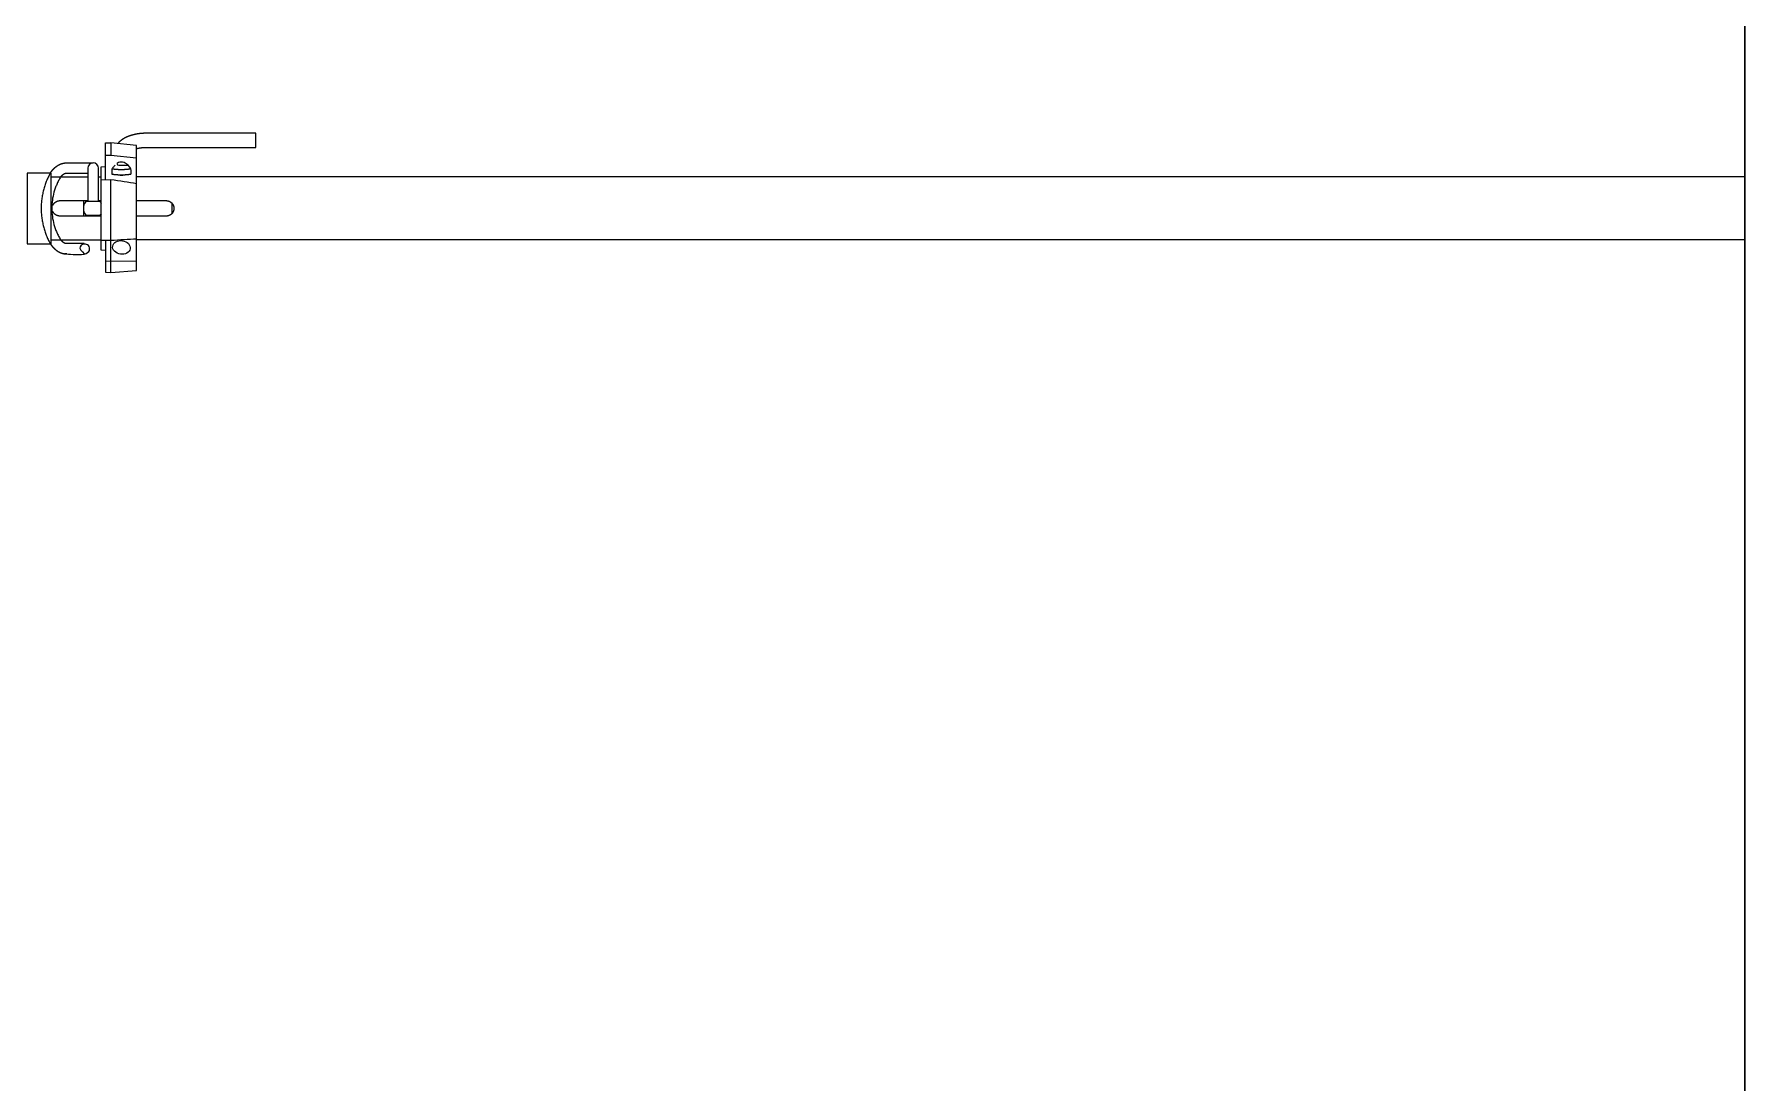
# Model space of a CAD drawing. Header units: millimetres. Extents: x 1924 to 471109, y -30014 to 109986.
# Drawn here: x 465719 to 467653, y 42919 to 44105 of the extents above; entities that cross this region are included whole.
import ezdxf

# ---------------------------------------------------------------- set-up
doc = ezdxf.new("R2010")
doc.units = ezdxf.units.MM
doc.header["$LTSCALE"] = 100
doc.linetypes.add('104', pattern=[4, 2, -2])
doc.layers.add('PERI_HIDDEN', color=30, linetype='104', plot=False)
doc.layers.add('podlazi', color=40, linetype='Continuous', lineweight=30, plot=False)

msp = doc.modelspace()

# ---------------------------------------------------------------- linework, layer by layer
for p, q in [((467652.947, 43987.745), (467652.947, 43827.745)), ((467652.947, 43943.245), (467652.947, 43872.245))]:
    msp.add_line(p, q)
at = {"color": 0, "linetype": 'ByBlock'}
for p, q in [((465799.947, 43968.015), (465805.947, 43968.015)), ((465738.447, 43943.29), (465779.947, 43943.29)), ((465791.947, 43943.29), (465794.947, 43943.29)), ((465774.947, 43916.495), (465774.947, 43898.995)), ((465791.947, 43916.495), (465794.947, 43916.495)), ((465874.947, 43913.603), (465874.947, 43901.888)), ((465738.447, 43872.2), (465794.947, 43872.2))]:
    msp.add_line(p, q, dxfattribs=at)
for points in [[(465834.947, 43975.355), (465835.1, 43975.394), (465835.253, 43975.434), (465835.408, 43975.473), (465835.564, 43975.511), (465835.72, 43975.549), (465835.878, 43975.586), (465836.036, 43975.623), (465836.195, 43975.659), (465836.354, 43975.694), (465836.515, 43975.73), (465836.676, 43975.764), (465836.838, 43975.798), (465837.001, 43975.831), (465837.164, 43975.864), (465837.493, 43975.928), (465837.825, 43975.99), (465838.159, 43976.049), (465838.496, 43976.106), (465838.835, 43976.16), (465839.177, 43976.212), (465839.52, 43976.262), (465839.866, 43976.309), (465840.214, 43976.353), (465840.563, 43976.394), (465840.914, 43976.434), (465841.267, 43976.47), (465841.621, 43976.504), (465841.977, 43976.535), (465842.334, 43976.564), (465842.692, 43976.59), (465843.051, 43976.613), (465843.411, 43976.633), (465843.772, 43976.651), (465844.133, 43976.666), (465844.495, 43976.679), (465844.858, 43976.688), (465845.22, 43976.695), (465845.583, 43976.7), (465845.947, 43976.701), (465969.947, 43976.701), (465969.947, 43992.701), (465845.947, 43992.701), (465845.652, 43992.7), (465845.358, 43992.698), (465845.063, 43992.695), (465844.769, 43992.69), (465844.475, 43992.684), (465844.18, 43992.677), (465843.886, 43992.668), (465843.592, 43992.658), (465843.299, 43992.646), (465843.005, 43992.633), (465842.712, 43992.619), (465842.418, 43992.603), (465842.125, 43992.586), (465841.832, 43992.568), (465841.54, 43992.549), (465841.247, 43992.528), (465840.955, 43992.505), (465840.664, 43992.482), (465840.372, 43992.456), (465840.081, 43992.43), (465839.79, 43992.402), (465839.5, 43992.373), (465839.21, 43992.343), (465838.921, 43992.311), (465838.631, 43992.278), (465838.343, 43992.243), (465838.054, 43992.207), (465837.767, 43992.17), (465837.479, 43992.132), (465837.193, 43992.092), (465836.906, 43992.051), (465836.621, 43992.008), (465836.336, 43991.964), (465836.051, 43991.919), (465835.767, 43991.872), (465835.484, 43991.824), (465835.201, 43991.775), (465834.919, 43991.724), (465834.637, 43991.672), (465834.357, 43991.619), (465834.077, 43991.564), (465833.797, 43991.508), (465833.519, 43991.45), (465833.241, 43991.392), (465832.964, 43991.332), (465832.687, 43991.27), (465832.412, 43991.207), (465832.137, 43991.143), (465831.863, 43991.078), (465831.59, 43991.011), (465831.317, 43990.942), (465831.046, 43990.873), (465830.775, 43990.802), (465830.505, 43990.729), (465830.236, 43990.656), (465829.968, 43990.581), (465829.701, 43990.504), (465829.435, 43990.426), (465829.17, 43990.347), (465828.906, 43990.266), (465828.643, 43990.185), (465828.38, 43990.101), (465828.119, 43990.017), (465827.859, 43989.93), (465827.729, 43989.887), (465827.6, 43989.843), (465827.471, 43989.799), (465827.342, 43989.754), (465827.213, 43989.709), (465827.084, 43989.664), (465826.956, 43989.618), (465826.828, 43989.572), (465826.701, 43989.526), (465826.574, 43989.479), (465826.447, 43989.432), (465826.32, 43989.385), (465826.193, 43989.337), (465826.067, 43989.289), (465825.941, 43989.241), (465825.815, 43989.192), (465825.69, 43989.143), (465825.565, 43989.094), (465825.44, 43989.044), (465825.316, 43988.994), (465825.191, 43988.943), (465825.067, 43988.892), (465824.944, 43988.841), (465824.82, 43988.79), (465824.697, 43988.738), (465824.575, 43988.685), (465824.452, 43988.633), (465824.33, 43988.58), (465824.208, 43988.526), (465824.087, 43988.473), (465823.965, 43988.418), (465823.844, 43988.364), (465823.724, 43988.309), (465823.603, 43988.254), (465823.483, 43988.198), (465823.364, 43988.142), (465823.244, 43988.086), (465823.125, 43988.029), (465823.006, 43987.972), (465822.888, 43987.915), (465822.77, 43987.857), (465822.652, 43987.798), (465822.534, 43987.74), (465822.417, 43987.681), (465822.3, 43987.621), (465822.184, 43987.562), (465822.068, 43987.501), (465821.952, 43987.441), (465821.836, 43987.38), (465821.721, 43987.318), (465821.606, 43987.257), (465821.491, 43987.195), (465821.377, 43987.132), (465821.263, 43987.069), (465821.15, 43987.006), (465821.037, 43986.942), (465820.924, 43986.878), (465820.811, 43986.813), (465820.699, 43986.748), (465820.587, 43986.683), (465820.476, 43986.617), (465820.365, 43986.551), (465820.254, 43986.484), (465820.144, 43986.417), (465820.034, 43986.35), (465819.924, 43986.282), (465819.815, 43986.214), (465819.706, 43986.145), (465819.597, 43986.076), (465819.489, 43986.007), (465819.381, 43985.937), (465819.274, 43985.867), (465819.167, 43985.796), (465819.06, 43985.725), (465818.953, 43985.653), (465818.847, 43985.581), (465818.742, 43985.509), (465818.637, 43985.436), (465818.532, 43985.362), (465818.427, 43985.288), (465818.323, 43985.214), (465818.219, 43985.14), (465818.116, 43985.064), (465818.013, 43984.989), (465817.91, 43984.913), (465817.808, 43984.836), (465817.706, 43984.759), (465817.605, 43984.682), (465817.504, 43984.604), (465817.403, 43984.526), (465817.303, 43984.447), (465817.203, 43984.367), (465817.104, 43984.288), (465817.005, 43984.207), (465816.907, 43984.127), (465816.808, 43984.045), (465816.711, 43983.963), (465816.614, 43983.881), (465816.517, 43983.798), (465816.421, 43983.715), (465816.325, 43983.631), (465816.229, 43983.547), (465816.134, 43983.462), (465816.04, 43983.377), (465815.946, 43983.291), (465815.852, 43983.205), (465815.759, 43983.118), (465815.667, 43983.03), (465815.575, 43982.943), (465815.483, 43982.854), (465815.392, 43982.765), (465815.301, 43982.676), (465815.211, 43982.585), (465815.122, 43982.495), (465815.032, 43982.404), (465814.944, 43982.312), (465814.856, 43982.22), (465814.768, 43982.127), (465814.681, 43982.033), (465814.595, 43981.939), (465814.509, 43981.845), (465814.423, 43981.75), (465814.338, 43981.654), (465814.254, 43981.558), (465814.17, 43981.461), (465814.086, 43981.364), (465814.004, 43981.266), (465813.921, 43981.167)], [(465799.947, 43939.929), (465799.947, 43982.015), (465805.947, 43982.015)], [(465805.947, 43835.276), (465834.947, 43837.362), (465834.947, 43978.931), (465805.947, 43982.015), (465805.947, 43968.015), (465834.947, 43964.931)], [(465737.541, 43947.824), (465737.541, 43947.824), (465737.594, 43947.903), (465737.648, 43947.981), (465737.702, 43948.059), (465737.757, 43948.137), (465737.811, 43948.215), (465737.865, 43948.293), (465737.92, 43948.37), (465737.975, 43948.447), (465738.03, 43948.524), (465738.085, 43948.601), (465738.14, 43948.678), (465738.195, 43948.754), (465738.251, 43948.83), (465738.306, 43948.906), (465738.362, 43948.982), (465738.418, 43949.057), (465738.474, 43949.133), (465738.53, 43949.208), (465738.586, 43949.282), (465738.643, 43949.357), (465738.7, 43949.432), (465738.756, 43949.506), (465738.813, 43949.58), (465738.87, 43949.654), (465738.927, 43949.727), (465738.985, 43949.801), (465739.042, 43949.874), (465739.1, 43949.947), (465739.158, 43950.019), (465739.215, 43950.092), (465739.274, 43950.164), (465739.332, 43950.236), (465739.39, 43950.308), (465739.449, 43950.38), (465739.507, 43950.451), (465739.566, 43950.522), (465739.625, 43950.593), (465739.684, 43950.664), (465739.743, 43950.734), (465739.802, 43950.805), (465739.862, 43950.875), (465739.922, 43950.945), (465739.981, 43951.014), (465740.041, 43951.084), (465740.101, 43951.153), (465740.162, 43951.222), (465740.222, 43951.29), (465740.283, 43951.359), (465740.343, 43951.427), (465740.404, 43951.495), (465740.465, 43951.563), (465740.526, 43951.63), (465740.588, 43951.698), (465740.649, 43951.765), (465740.711, 43951.832), (465740.772, 43951.899), (465740.834, 43951.965), (465740.896, 43952.031), (465740.959, 43952.097), (465741.021, 43952.163), (465741.084, 43952.228), (465741.146, 43952.294), (465741.209, 43952.359), (465741.272, 43952.424), (465741.335, 43952.488), (465741.398, 43952.552), (465741.462, 43952.617), (465741.526, 43952.68), (465741.589, 43952.744), (465741.653, 43952.807), (465741.717, 43952.87), (465741.781, 43952.933), (465741.846, 43952.996), (465741.91, 43953.058), (465741.975, 43953.12), (465742.04, 43953.182), (465742.105, 43953.244), (465742.17, 43953.305), (465742.235, 43953.367), (465742.301, 43953.427), (465742.366, 43953.488), (465742.432, 43953.548), (465742.498, 43953.609), (465742.564, 43953.668), (465742.63, 43953.728), (465742.697, 43953.787), (465742.763, 43953.847), (465742.83, 43953.905), (465742.897, 43953.964), (465742.964, 43954.022), (465743.031, 43954.08), (465743.098, 43954.138), (465743.165, 43954.196), (465743.233, 43954.253), (465743.301, 43954.31), (465743.369, 43954.367), (465743.437, 43954.423), (465743.505, 43954.479), (465743.573, 43954.535), (465743.642, 43954.591), (465743.711, 43954.646), (465743.779, 43954.701), (465743.848, 43954.756), (465743.918, 43954.811), (465743.987, 43954.865), (465744.056, 43954.919), (465744.126, 43954.973), (465744.196, 43955.026), (465744.266, 43955.079), (465744.336, 43955.132), (465744.406, 43955.185), (465744.476, 43955.237), (465744.547, 43955.289), (465744.617, 43955.341), (465744.688, 43955.392), (465744.759, 43955.443), (465744.83, 43955.494), (465744.902, 43955.545), (465744.973, 43955.595), (465745.045, 43955.645), (465745.117, 43955.695), (465745.189, 43955.744), (465745.261, 43955.793), (465745.333, 43955.842), (465745.405, 43955.891), (465745.478, 43955.939), (465745.551, 43955.987), (465745.624, 43956.035), (465745.697, 43956.082), (465745.77, 43956.129), (465745.843, 43956.176), (465745.917, 43956.222), (465745.99, 43956.268), (465746.064, 43956.314), (465746.138, 43956.36), (465746.212, 43956.405), (465746.286, 43956.45), (465746.361, 43956.495), (465746.435, 43956.539), (465746.51, 43956.583), (465746.585, 43956.627), (465746.66, 43956.67), (465746.735, 43956.713), (465746.811, 43956.756), (465746.886, 43956.798), (465746.962, 43956.84), (465747.038, 43956.882), (465747.114, 43956.924), (465747.19, 43956.965), (465747.266, 43957.006), (465747.343, 43957.046), (465747.419, 43957.086), (465747.496, 43957.126), (465747.573, 43957.166), (465747.65, 43957.205), (465747.727, 43957.244), (465747.805, 43957.283), (465747.882, 43957.321), (465747.96, 43957.359), (465748.038, 43957.396), (465748.116, 43957.434), (465748.194, 43957.471), (465748.273, 43957.507), (465748.351, 43957.543), (465748.43, 43957.579), (465748.509, 43957.615), (465748.588, 43957.65), (465748.667, 43957.685), (465748.746, 43957.719), (465748.825, 43957.753), (465748.905, 43957.787), (465748.985, 43957.82), (465749.064, 43957.853), (465749.144, 43957.886), (465749.225, 43957.918), (465749.305, 43957.95), (465749.385, 43957.982), (465749.466, 43958.013), (465749.546, 43958.044), (465749.627, 43958.074), (465749.708, 43958.104), (465749.789, 43958.134), (465749.87, 43958.163), (465749.952, 43958.192), (465750.033, 43958.221), (465750.115, 43958.249), (465750.196, 43958.277), (465750.278, 43958.305), (465750.36, 43958.332), (465750.442, 43958.358), (465750.524, 43958.385), (465750.606, 43958.411), (465750.689, 43958.436), (465750.771, 43958.462), (465750.854, 43958.487), (465750.937, 43958.511), (465751.019, 43958.535), (465751.102, 43958.559), (465751.185, 43958.582), (465751.268, 43958.605), (465751.352, 43958.628), (465751.435, 43958.65), (465751.518, 43958.672), (465751.602, 43958.693), (465751.685, 43958.714), (465751.769, 43958.735), (465751.853, 43958.755), (465751.936, 43958.775), (465752.02, 43958.794), (465752.104, 43958.813), (465752.188, 43958.832), (465752.273, 43958.85), (465752.357, 43958.868), (465752.441, 43958.886), (465752.526, 43958.903), (465752.61, 43958.919), (465752.695, 43958.936), (465752.779, 43958.951), (465752.864, 43958.967), (465752.949, 43958.982), (465753.034, 43958.997), (465753.118, 43959.011), (465753.203, 43959.025), (465753.288, 43959.038), (465753.373, 43959.051), (465753.459, 43959.064), (465753.544, 43959.076), (465753.629, 43959.088), (465753.714, 43959.099), (465753.8, 43959.11), (465753.885, 43959.12), (465753.971, 43959.13), (465754.056, 43959.14), (465754.142, 43959.149), (465754.227, 43959.158), (465754.313, 43959.167), (465754.399, 43959.175), (465754.484, 43959.182), (465754.57, 43959.189), (465754.656, 43959.196), (465754.742, 43959.202), (465754.828, 43959.208), (465754.914, 43959.214), (465755, 43959.219), (465755.086, 43959.223), (465755.172, 43959.227), (465755.258, 43959.231), (465755.344, 43959.234), (465755.43, 43959.237), (465755.516, 43959.24), (465755.602, 43959.242), (465755.688, 43959.243), (465755.774, 43959.244), (465755.86, 43959.245), (465755.947, 43959.245), (465785.947, 43959.245)], [(465799.947, 43860.233), (465794.947, 43860.495), (465794.947, 43954.845), (465799.947, 43955.107)], [(465779.947, 43947.245), (465755.947, 43947.245), (465755.859, 43947.245), (465755.771, 43947.243), (465755.684, 43947.239), (465755.595, 43947.235), (465755.507, 43947.229), (465755.418, 43947.221), (465755.329, 43947.212), (465755.284, 43947.207), (465755.239, 43947.202), (465755.194, 43947.196), (465755.149, 43947.19), (465755.104, 43947.183), (465755.058, 43947.176), (465755.013, 43947.169), (465754.967, 43947.161), (465754.922, 43947.153), (465754.876, 43947.144), (465754.83, 43947.135), (465754.784, 43947.126), (465754.738, 43947.116), (465754.692, 43947.106), (465754.645, 43947.095), (465754.599, 43947.084), (465754.552, 43947.073), (465754.505, 43947.061), (465754.458, 43947.048), (465754.411, 43947.035), (465754.364, 43947.022), (465754.317, 43947.008), (465754.269, 43946.994), (465754.221, 43946.979), (465754.173, 43946.964), (465754.125, 43946.948), (465754.077, 43946.932), (465754.029, 43946.916), (465753.98, 43946.898), (465753.931, 43946.881), (465753.882, 43946.863), (465753.833, 43946.844), (465753.784, 43946.825), (465753.735, 43946.806), (465753.685, 43946.785), (465753.635, 43946.765), (465753.585, 43946.744), (465753.535, 43946.722), (465753.484, 43946.7), (465753.434, 43946.677), (465753.383, 43946.654), (465753.332, 43946.63), (465753.281, 43946.606), (465753.229, 43946.581), (465753.177, 43946.556), (465753.125, 43946.53), (465753.073, 43946.503), (465753.021, 43946.476), (465752.968, 43946.449), (465752.916, 43946.421), (465752.863, 43946.392), (465752.809, 43946.363), (465752.756, 43946.333), (465752.702, 43946.302), (465752.648, 43946.271), (465752.594, 43946.24), (465752.539, 43946.207), (465752.485, 43946.174), (465752.43, 43946.141), (465752.374, 43946.107), (465752.319, 43946.072), (465752.263, 43946.037), (465752.207, 43946.001), (465752.151, 43945.965), (465752.095, 43945.927), (465752.038, 43945.889), (465751.981, 43945.851), (465751.925, 43945.812), (465751.868, 43945.772), (465751.81, 43945.732), (465751.753, 43945.691), (465751.695, 43945.649), (465751.638, 43945.606), (465751.58, 43945.563), (465751.522, 43945.52), (465751.463, 43945.475), (465751.405, 43945.43), (465751.346, 43945.385), (465751.288, 43945.338), (465751.229, 43945.291), (465751.17, 43945.244), (465751.111, 43945.195), (465751.052, 43945.146), (465750.992, 43945.097), (465750.933, 43945.046), (465750.873, 43944.995), (465750.813, 43944.944), (465750.753, 43944.891), (465750.693, 43944.838), (465750.633, 43944.785), (465750.573, 43944.73), (465750.513, 43944.675), (465750.453, 43944.62), (465750.392, 43944.563), (465750.331, 43944.506), (465750.271, 43944.448), (465750.21, 43944.39), (465750.149, 43944.331), (465750.088, 43944.271), (465750.027, 43944.21), (465749.966, 43944.149), (465749.905, 43944.087), (465749.844, 43944.025), (465749.782, 43943.961), (465749.721, 43943.898), (465749.66, 43943.833), (465749.598, 43943.767), (465749.537, 43943.701), (465749.475, 43943.635), (465749.414, 43943.567), (465749.352, 43943.499), (465749.29, 43943.43), (465749.229, 43943.361), (465749.167, 43943.29)], [(465834.947, 43935.555), (465831.517, 43936.109), (465828.033, 43936.671), (465824.495, 43937.241), (465820.902, 43937.818), (465817.251, 43938.404), (465813.543, 43938.999), (465809.775, 43939.602), (465805.947, 43940.214), (465794.947, 43939.691)], [(465794.947, 43871.71), (465795.944, 43871.704), (465796.943, 43871.698), (465797.943, 43871.693), (465798.944, 43871.687), (465799.947, 43871.682), (465799.947, 43835.692), (465805.947, 43835.276), (465805.947, 43940.214)], [(467652.947, 43943.245), (465958.697, 43943.245), (465943.697, 43943.29), (465834.947, 43943.29)], [(465738.447, 43911.745), (465740.664, 43911.745), (465740.735, 43911.88), (465740.808, 43912.014), (465740.884, 43912.146), (465740.961, 43912.276), (465741.041, 43912.405), (465741.123, 43912.532), (465741.206, 43912.657), (465741.292, 43912.781), (465741.379, 43912.903), (465741.469, 43913.023), (465741.559, 43913.141), (465741.652, 43913.257), (465741.746, 43913.371), (465741.841, 43913.483), (465741.938, 43913.593), (465742.036, 43913.701), (465742.136, 43913.806), (465742.236, 43913.909), (465742.339, 43914.011), (465742.443, 43914.111), (465742.55, 43914.209), (465742.659, 43914.307), (465742.77, 43914.403), (465742.883, 43914.497), (465742.998, 43914.59), (465743.116, 43914.681), (465743.235, 43914.771), (465743.356, 43914.859), (465743.479, 43914.945), (465743.603, 43915.03), (465743.73, 43915.112), (465743.858, 43915.193), (465743.987, 43915.272), (465744.119, 43915.348), (465744.251, 43915.422), (465744.385, 43915.494), (465744.521, 43915.564), (465744.658, 43915.632), (465744.796, 43915.697), (465744.935, 43915.76), (465745.076, 43915.82), (465745.217, 43915.878), (465745.36, 43915.933), (465745.504, 43915.985), (465745.648, 43916.035), (465745.793, 43916.082), (465745.939, 43916.127), (465746.086, 43916.169), (465746.233, 43916.209), (465746.381, 43916.246), (465746.528, 43916.28), (465746.677, 43916.312), (465746.825, 43916.341), (465746.974, 43916.368), (465747.122, 43916.392), (465747.271, 43916.414), (465747.419, 43916.433), (465747.567, 43916.449), (465747.715, 43916.463), (465747.862, 43916.475), (465748.009, 43916.484), (465748.156, 43916.49), (465748.302, 43916.494), (465748.447, 43916.495), (465779.947, 43916.495)], [(465834.947, 43916.495), (465868.447, 43916.495), (465868.55, 43916.495), (465868.654, 43916.493), (465868.759, 43916.489), (465868.863, 43916.485), (465868.968, 43916.479), (465869.074, 43916.472), (465869.179, 43916.463), (465869.285, 43916.454), (465869.391, 43916.443), (465869.497, 43916.43), (465869.603, 43916.417), (465869.709, 43916.402), (465869.815, 43916.385), (465869.921, 43916.368), (465870.028, 43916.349), (465870.134, 43916.329), (465870.24, 43916.307), (465870.346, 43916.284), (465870.452, 43916.26), (465870.557, 43916.235), (465870.663, 43916.208), (465870.768, 43916.18), (465870.873, 43916.15), (465870.978, 43916.12), (465871.082, 43916.088), (465871.186, 43916.054), (465871.29, 43916.02), (465871.393, 43915.984), (465871.496, 43915.946), (465871.598, 43915.908), (465871.7, 43915.868), (465871.801, 43915.827), (465871.902, 43915.784), (465872.002, 43915.74), (465872.101, 43915.695), (465872.2, 43915.649), (465872.299, 43915.601), (465872.396, 43915.552), (465872.493, 43915.502), (465872.589, 43915.451), (465872.685, 43915.399), (465872.779, 43915.345), (465872.873, 43915.291), (465872.966, 43915.235), (465873.059, 43915.178), (465873.15, 43915.121), (465873.241, 43915.062), (465873.331, 43915.002), (465873.42, 43914.942), (465873.508, 43914.88), (465873.595, 43914.818), (465873.681, 43914.754), (465873.766, 43914.69), (465873.85, 43914.625), (465873.934, 43914.559), (465874.016, 43914.492), (465874.097, 43914.425), (465874.177, 43914.357), (465874.256, 43914.288), (465874.334, 43914.218), (465874.41, 43914.148), (465874.486, 43914.077), (465874.56, 43914.005), (465874.633, 43913.933), (465874.706, 43913.86), (465874.777, 43913.785), (465874.848, 43913.71), (465874.919, 43913.633), (465874.988, 43913.555), (465875.057, 43913.476), (465875.126, 43913.396), (465875.193, 43913.315), (465875.26, 43913.233), (465875.326, 43913.15), (465875.391, 43913.065), (465875.455, 43912.98), (465875.519, 43912.894), (465875.581, 43912.807), (465875.643, 43912.719), (465875.703, 43912.63), (465875.763, 43912.54), (465875.822, 43912.45), (465875.879, 43912.358), (465875.936, 43912.266), (465875.992, 43912.173), (465876.046, 43912.079), (465876.1, 43911.984), (465876.152, 43911.888), (465876.203, 43911.792), (465876.253, 43911.695), (465876.302, 43911.598), (465876.35, 43911.499), (465876.396, 43911.401), (465876.441, 43911.301), (465876.485, 43911.201), (465876.528, 43911.1), (465876.569, 43910.999), (465876.609, 43910.897), (465876.648, 43910.795), (465876.685, 43910.692), (465876.721, 43910.589), (465876.756, 43910.485), (465876.789, 43910.381), (465876.821, 43910.277), (465876.852, 43910.172), (465876.881, 43910.067), (465876.909, 43909.962), (465876.936, 43909.856), (465876.961, 43909.751), (465876.986, 43909.645), (465877.008, 43909.539), (465877.03, 43909.433), (465877.05, 43909.326), (465877.069, 43909.22), (465877.087, 43909.114), (465877.103, 43909.008), (465877.118, 43908.901), (465877.132, 43908.795), (465877.144, 43908.689), (465877.155, 43908.584), (465877.165, 43908.478), (465877.173, 43908.372), (465877.18, 43908.267), (465877.186, 43908.162), (465877.191, 43908.057), (465877.194, 43907.953), (465877.196, 43907.849), (465877.197, 43907.745), (465877.196, 43907.642), (465877.194, 43907.538), (465877.191, 43907.433), (465877.186, 43907.328), (465877.18, 43907.223), (465877.173, 43907.118), (465877.165, 43907.013), (465877.155, 43906.907), (465877.144, 43906.801), (465877.132, 43906.695), (465877.118, 43906.589), (465877.103, 43906.483), (465877.087, 43906.377), (465877.069, 43906.27), (465877.05, 43906.164), (465877.03, 43906.058), (465877.008, 43905.952), (465876.986, 43905.846), (465876.961, 43905.74), (465876.936, 43905.634), (465876.909, 43905.529), (465876.881, 43905.423), (465876.852, 43905.318), (465876.821, 43905.214), (465876.789, 43905.109), (465876.756, 43905.005), (465876.721, 43904.902), (465876.685, 43904.798), (465876.648, 43904.696), (465876.609, 43904.593), (465876.569, 43904.492), (465876.528, 43904.39), (465876.485, 43904.29), (465876.441, 43904.189), (465876.396, 43904.09), (465876.35, 43903.991), (465876.302, 43903.893), (465876.253, 43903.795), (465876.203, 43903.698), (465876.152, 43903.602), (465876.1, 43903.507), (465876.046, 43903.412), (465875.992, 43903.318), (465875.936, 43903.225), (465875.879, 43903.132), (465875.822, 43903.041), (465875.763, 43902.95), (465875.703, 43902.86), (465875.643, 43902.771), (465875.581, 43902.683), (465875.519, 43902.596), (465875.455, 43902.51), (465875.391, 43902.425), (465875.326, 43902.341), (465875.26, 43902.258), (465875.193, 43902.175), (465875.126, 43902.094), (465875.057, 43902.014), (465874.988, 43901.935), (465874.919, 43901.858), (465874.848, 43901.781), (465874.777, 43901.705), (465874.706, 43901.631), (465874.633, 43901.558), (465874.56, 43901.485), (465874.486, 43901.414), (465874.41, 43901.343), (465874.334, 43901.272), (465874.256, 43901.203), (465874.177, 43901.134), (465874.097, 43901.066), (465874.016, 43900.998), (465873.934, 43900.931), (465873.85, 43900.865), (465873.766, 43900.8), (465873.681, 43900.736), (465873.595, 43900.673), (465873.508, 43900.61), (465873.42, 43900.549), (465873.331, 43900.488), (465873.241, 43900.428), (465873.15, 43900.37), (465873.059, 43900.312), (465872.966, 43900.255), (465872.873, 43900.2), (465872.779, 43900.145), (465872.685, 43900.092), (465872.589, 43900.039), (465872.493, 43899.988), (465872.396, 43899.938), (465872.299, 43899.889), (465872.2, 43899.842), (465872.101, 43899.795), (465872.002, 43899.75), (465871.902, 43899.706), (465871.801, 43899.664), (465871.7, 43899.623), (465871.598, 43899.583), (465871.496, 43899.544), (465871.393, 43899.507), (465871.29, 43899.471), (465871.186, 43899.436), (465871.082, 43899.403), (465870.978, 43899.371), (465870.873, 43899.34), (465870.768, 43899.311), (465870.663, 43899.283), (465870.557, 43899.256), (465870.452, 43899.23), (465870.346, 43899.206), (465870.24, 43899.183), (465870.134, 43899.162), (465870.028, 43899.142), (465869.921, 43899.123), (465869.815, 43899.105), (465869.709, 43899.089), (465869.603, 43899.074), (465869.497, 43899.06), (465869.391, 43899.048), (465869.285, 43899.037), (465869.179, 43899.027), (465869.074, 43899.019), (465868.968, 43899.011), (465868.863, 43899.006), (465868.759, 43899.001), (465868.654, 43898.998), (465868.55, 43898.996), (465868.447, 43898.995), (465834.947, 43898.995)], [(465794.947, 43898.995), (465748.447, 43898.995), (465748.302, 43898.996), (465748.156, 43899), (465748.009, 43899.007), (465747.862, 43899.016), (465747.715, 43899.027), (465747.567, 43899.041), (465747.419, 43899.057), (465747.271, 43899.077), (465747.122, 43899.098), (465746.974, 43899.122), (465746.825, 43899.149), (465746.677, 43899.178), (465746.528, 43899.21), (465746.381, 43899.245), (465746.233, 43899.282), (465746.086, 43899.321), (465745.939, 43899.364), (465745.793, 43899.408), (465745.648, 43899.456), (465745.504, 43899.505), (465745.36, 43899.558), (465745.217, 43899.613), (465745.076, 43899.671), (465744.935, 43899.731), (465744.796, 43899.793), (465744.658, 43899.859), (465744.521, 43899.926), (465744.385, 43899.996), (465744.251, 43900.068), (465744.119, 43900.142), (465743.987, 43900.219), (465743.858, 43900.297), (465743.73, 43900.378), (465743.603, 43900.461), (465743.479, 43900.545), (465743.356, 43900.631), (465743.235, 43900.719), (465743.116, 43900.809), (465742.998, 43900.9), (465742.883, 43900.993), (465742.77, 43901.088), (465742.659, 43901.184), (465742.55, 43901.281), (465742.443, 43901.38), (465742.339, 43901.48), (465742.236, 43901.581), (465742.136, 43901.684), (465742.036, 43901.79), (465741.938, 43901.897), (465741.841, 43902.007), (465741.746, 43902.119), (465741.652, 43902.233), (465741.559, 43902.35), (465741.469, 43902.468), (465741.379, 43902.588), (465741.292, 43902.709), (465741.206, 43902.833), (465741.123, 43902.959), (465741.041, 43903.086), (465740.961, 43903.214), (465740.884, 43903.345), (465740.808, 43903.477), (465740.735, 43903.61), (465740.664, 43903.745), (465738.447, 43903.745)], [(465749.167, 43872.2), (465749.229, 43872.13), (465749.29, 43872.06), (465749.352, 43871.991), (465749.414, 43871.923), (465749.475, 43871.856), (465749.537, 43871.789), (465749.598, 43871.723), (465749.66, 43871.657), (465749.721, 43871.592), (465749.783, 43871.528), (465749.844, 43871.465), (465749.905, 43871.402), (465749.966, 43871.34), (465750.027, 43871.279), (465750.088, 43871.219), (465750.149, 43871.159), (465750.21, 43871.099), (465750.271, 43871.041), (465750.332, 43870.983), (465750.392, 43870.926), (465750.453, 43870.87), (465750.513, 43870.814), (465750.573, 43870.759), (465750.633, 43870.705), (465750.693, 43870.651), (465750.753, 43870.598), (465750.813, 43870.546), (465750.872, 43870.495), (465750.932, 43870.444), (465750.991, 43870.394), (465751.05, 43870.345), (465751.109, 43870.296), (465751.168, 43870.248), (465751.227, 43870.2), (465751.285, 43870.154), (465751.344, 43870.108), (465751.402, 43870.062), (465751.46, 43870.017), (465751.518, 43869.973), (465751.576, 43869.93), (465751.634, 43869.887), (465751.691, 43869.845), (465751.749, 43869.803), (465751.806, 43869.762), (465751.863, 43869.722), (465751.92, 43869.683), (465751.976, 43869.644), (465752.033, 43869.605), (465752.089, 43869.568), (465752.146, 43869.53), (465752.202, 43869.494), (465752.257, 43869.458), (465752.313, 43869.423), (465752.369, 43869.388), (465752.424, 43869.354), (465752.479, 43869.321), (465752.534, 43869.288), (465752.589, 43869.255), (465752.643, 43869.224), (465752.698, 43869.193), (465752.752, 43869.162), (465752.806, 43869.132), (465752.86, 43869.103), (465752.913, 43869.074), (465752.967, 43869.046), (465753.02, 43869.018), (465753.073, 43868.991), (465753.126, 43868.964), (465753.179, 43868.938), (465753.231, 43868.913), (465753.283, 43868.888), (465753.335, 43868.864), (465753.387, 43868.84), (465753.438, 43868.816), (465753.49, 43868.794), (465753.541, 43868.772), (465753.592, 43868.75), (465753.642, 43868.729), (465753.693, 43868.708), (465753.743, 43868.688), (465753.793, 43868.668), (465753.843, 43868.649), (465753.892, 43868.631), (465753.942, 43868.613), (465753.991, 43868.595), (465754.04, 43868.578), (465754.088, 43868.562), (465754.137, 43868.546), (465754.185, 43868.53), (465754.233, 43868.515), (465754.28, 43868.5), (465754.328, 43868.486), (465754.375, 43868.472), (465754.422, 43868.459), (465754.469, 43868.446), (465754.516, 43868.433), (465754.562, 43868.421), (465754.609, 43868.41), (465754.655, 43868.399), (465754.701, 43868.388), (465754.747, 43868.377), (465754.793, 43868.368), (465754.838, 43868.358), (465754.884, 43868.349), (465754.929, 43868.34), (465754.974, 43868.332), (465755.02, 43868.324), (465755.064, 43868.316), (465755.109, 43868.309), (465755.154, 43868.303), (465755.199, 43868.296), (465755.243, 43868.29), (465755.288, 43868.285), (465755.332, 43868.28), (465755.376, 43868.275), (465755.42, 43868.27), (465755.465, 43868.266), (465755.509, 43868.263), (465755.597, 43868.256), (465755.684, 43868.251), (465755.772, 43868.248), (465755.859, 43868.246), (465755.947, 43868.245), (465775.947, 43868.245)], [(465794.947, 43871.823), (465797.136, 43871.811), (465799.33, 43871.798), (465801.53, 43871.787), (465803.736, 43871.775), (465805.947, 43871.763), (465809.759, 43871.965), (465813.517, 43872.168), (465817.22, 43872.371), (465820.87, 43872.575), (465824.467, 43872.78), (465828.012, 43872.986), (465831.505, 43873.192), (465834.947, 43873.399)], [(467652.947, 43872.245), (465958.697, 43872.245), (465943.697, 43872.2), (465834.947, 43872.2)], [(465834.947, 43847.913), (465805.947, 43847.776), (465799.947, 43847.858)]]:
    msp.add_lwpolyline(points, dxfattribs=at)
for points in [[(465791.947, 43915.745), (465791.947, 43953.245, 1), (465779.947, 43953.245), (465779.947, 43915.745)], [(465778.947, 43915.745), (465792.947, 43915.745, -0.41421356), (465794.947, 43913.745)], [(465794.947, 43901.745, -0.41421356), (465792.947, 43899.745), (465778.947, 43899.745)]]:
    msp.add_lwpolyline(points, format="xyb", dxfattribs=at)
msp.add_lwpolyline([(465738.447, 43947.745), (465711.447, 43947.745), (465711.447, 43867.745), (465738.447, 43867.745)], close=True, dxfattribs=at)
for centre, start, end in [((465781.447, 43909.745), 112.619865, 180), ((465781.447, 43905.745), 180, 247.380135)]:
    msp.add_arc(centre, 6.5, start, end, dxfattribs=at)
for centre, major_axis, ratio, start_param, end_param in [((465817.947, 43952.707), (-8.5, 0), 0.8660254, 1.21344347, 1.92814919), ((465817.947, 43850.731), (9.972, 1.456), 0.50974852, 1.21159877, 1.5187321)]:
    msp.add_ellipse(centre, major_axis=major_axis, ratio=ratio, start_param=start_param, end_param=end_param, dxfattribs=at)
msp.add_ellipse((465817.947, 43863.556), major_axis=(9.935, -1.499), ratio=0.76164659, dxfattribs=at)
for points, weights, knots in [([(465807.207, 43952.612), (465806.066, 43949.581), (465807.207, 43946.55), (465807.433, 43946.517), (465807.659, 43946.483), (465807.886, 43946.451), (465808.113, 43946.419), (465808.342, 43946.388), (465808.57, 43946.358), (465808.8, 43946.328), (465809.029, 43946.299), (465809.259, 43946.271), (465809.489, 43946.243), (465809.72, 43946.217), (465809.951, 43946.191), (465810.183, 43946.166), (465810.414, 43946.141), (465810.646, 43946.118), (465810.878, 43946.095), (465811.11, 43946.073), (465811.342, 43946.051), (465811.574, 43946.031), (465811.807, 43946.01), (465812.039, 43945.992), (465812.271, 43945.973), (465812.503, 43945.955), (465812.735, 43945.938), (465812.967, 43945.922), (465813.199, 43945.906), (465813.43, 43945.892), (465813.661, 43945.878), (465813.892, 43945.865), (465814.122, 43945.852), (465814.352, 43945.841), (465814.582, 43945.829), (465814.811, 43945.819), (465815.039, 43945.809), (465815.267, 43945.801), (465815.495, 43945.792), (465815.721, 43945.785), (465815.948, 43945.778), (465816.173, 43945.772), (465816.398, 43945.767), (465816.621, 43945.762), (465816.845, 43945.758), (465817.067, 43945.755), (465817.288, 43945.753), (465817.508, 43945.751), (465817.728, 43945.75), (465817.947, 43945.75), (465818.165, 43945.75), (465818.385, 43945.751), (465818.605, 43945.753), (465818.826, 43945.755), (465819.048, 43945.758), (465819.272, 43945.762), (465819.495, 43945.767), (465819.72, 43945.772), (465819.945, 43945.778), (465820.172, 43945.785), (465820.398, 43945.792), (465820.626, 43945.801), (465820.854, 43945.809), (465821.082, 43945.819), (465821.311, 43945.829), (465821.541, 43945.841), (465821.771, 43945.852), (465822.001, 43945.865), (465822.232, 43945.878), (465822.463, 43945.892), (465822.694, 43945.906), (465822.926, 43945.922), (465823.158, 43945.938), (465823.39, 43945.955), (465823.622, 43945.973), (465823.854, 43945.992), (465824.086, 43946.01), (465824.319, 43946.031), (465824.551, 43946.051), (465824.783, 43946.073), (465825.015, 43946.095), (465825.247, 43946.118), (465825.479, 43946.141), (465825.711, 43946.166), (465825.942, 43946.191), (465826.173, 43946.217), (465826.404, 43946.243), (465826.634, 43946.271), (465826.864, 43946.299), (465827.094, 43946.328), (465827.323, 43946.358), (465827.551, 43946.388), (465827.78, 43946.419), (465828.007, 43946.451), (465828.234, 43946.483), (465828.46, 43946.517), (465828.686, 43946.55), (465829.827, 43949.581), (465828.686, 43952.612)], [1, 0.950785715177, 1, 1, 1, 1, 1, 1, 1, 1, 1, 1, 1, 1, 1, 1, 1, 1, 1, 1, 1, 1, 1, 1, 1, 1, 1, 1, 1, 1, 1, 1, 1, 1, 1, 1, 1, 1, 1, 1, 1, 1, 1, 1, 1, 1, 1, 1, 1, 1, 1, 1, 1, 1, 1, 1, 1, 1, 1, 1, 1, 1, 1, 1, 1, 1, 1, 1, 1, 1, 1, 1, 1, 1, 1, 1, 1, 1, 1, 1, 1, 1, 1, 1, 1, 1, 1, 1, 1, 1, 1, 1, 1, 1, 1, 1, 1, 0.950785715177, 1], [0, 0, 0, 0.63006884, 0.63006884, 1.63006884, 1.63006884, 2.63006884, 2.63006884, 3.63006884, 3.63006884, 4.63006884, 4.63006884, 5.63006884, 5.63006884, 6.63006884, 6.63006884, 7.63006884, 7.63006884, 8.63006884, 8.63006884, 9.63006884, 9.63006884, 10.63006884, 10.63006884, 11.63006884, 11.63006884, 12.63006884, 12.63006884, 13.63006884, 13.63006884, 14.63006884, 14.63006884, 15.63006884, 15.63006884, 16.63006884, 16.63006884, 17.63006884, 17.63006884, 18.63006884, 18.63006884, 19.63006884, 19.63006884, 20.63006884, 20.63006884, 21.63006884, 21.63006884, 22.63006884, 22.63006884, 23.63006884, 23.63006884, 24.63006884, 24.63006884, 25.63006884, 25.63006884, 26.63006884, 26.63006884, 27.63006884, 27.63006884, 28.63006884, 28.63006884, 29.63006884, 29.63006884, 30.63006884, 30.63006884, 31.63006884, 31.63006884, 32.63006884, 32.63006884, 33.63006884, 33.63006884, 34.63006884, 34.63006884, 35.63006884, 35.63006884, 36.63006884, 36.63006884, 37.63006884, 37.63006884, 38.63006884, 38.63006884, 39.63006884, 39.63006884, 40.63006884, 40.63006884, 41.63006884, 41.63006884, 42.63006884, 42.63006884, 43.63006884, 43.63006884, 44.63006884, 44.63006884, 45.63006884, 45.63006884, 46.63006884, 46.63006884, 47.63006884, 47.63006884, 48.26013767, 48.26013767, 48.26013767]), ([(465810.83, 43956.732), (465809.018, 43954.672), (465807.207, 43952.612), (465807.433, 43952.579), (465807.659, 43952.545), (465807.886, 43952.513), (465808.113, 43952.481), (465808.342, 43952.451), (465808.57, 43952.42), (465808.8, 43952.391), (465809.029, 43952.361), (465809.259, 43952.333), (465809.489, 43952.306), (465809.72, 43952.279), (465809.951, 43952.253), (465810.183, 43952.228), (465810.414, 43952.203), (465810.646, 43952.18), (465810.878, 43952.157), (465811.11, 43952.135), (465811.342, 43952.113), (465811.574, 43952.093), (465811.807, 43952.073), (465812.039, 43952.054), (465812.271, 43952.035), (465812.503, 43952.018), (465812.735, 43952), (465812.967, 43951.984), (465813.199, 43951.969), (465813.43, 43951.954), (465813.661, 43951.94), (465813.892, 43951.927), (465814.122, 43951.914), (465814.352, 43951.903), (465814.582, 43951.891), (465814.811, 43951.881), (465815.039, 43951.871), (465815.267, 43951.863), (465815.495, 43951.854), (465815.721, 43951.847), (465815.948, 43951.84), (465816.173, 43951.834), (465816.398, 43951.829), (465816.621, 43951.825), (465816.845, 43951.82), (465817.067, 43951.818), (465817.288, 43951.815), (465817.508, 43951.813), (465817.728, 43951.812), (465817.947, 43951.812), (465818.165, 43951.812), (465818.385, 43951.813), (465818.605, 43951.815), (465818.826, 43951.818), (465819.048, 43951.82), (465819.272, 43951.825), (465819.495, 43951.829), (465819.72, 43951.834), (465819.945, 43951.84), (465820.172, 43951.847), (465820.398, 43951.854), (465820.626, 43951.863), (465820.854, 43951.871), (465821.082, 43951.881), (465821.311, 43951.891), (465821.541, 43951.903), (465821.771, 43951.914), (465822.001, 43951.927), (465822.232, 43951.94), (465822.463, 43951.954), (465822.694, 43951.969), (465822.926, 43951.984), (465823.158, 43952), (465823.39, 43952.018), (465823.622, 43952.035), (465823.854, 43952.054), (465824.086, 43952.073), (465824.319, 43952.093), (465824.551, 43952.113), (465824.783, 43952.135), (465825.015, 43952.157), (465825.247, 43952.18), (465825.479, 43952.203), (465825.711, 43952.228), (465825.942, 43952.253), (465826.173, 43952.279), (465826.404, 43952.306), (465826.634, 43952.333), (465826.864, 43952.361), (465827.094, 43952.391), (465827.323, 43952.42), (465827.551, 43952.451), (465827.78, 43952.481), (465828.007, 43952.513), (465828.234, 43952.545), (465828.46, 43952.579), (465828.686, 43952.612), (465826.875, 43954.672), (465825.063, 43956.732), (465822.547, 43960.068), (465817.947, 43960.068), (465813.346, 43960.068), (465810.83, 43956.732), (465817.947, 43956.732), (465825.063, 43956.732)], [1, 1, 1, 1, 1, 1, 1, 1, 1, 1, 1, 1, 1, 1, 1, 1, 1, 1, 1, 1, 1, 1, 1, 1, 1, 1, 1, 1, 1, 1, 1, 1, 1, 1, 1, 1, 1, 1, 1, 1, 1, 1, 1, 1, 1, 1, 1, 1, 1, 1, 1, 1, 1, 1, 1, 1, 1, 1, 1, 1, 1, 1, 1, 1, 1, 1, 1, 1, 1, 1, 1, 1, 1, 1, 1, 1, 1, 1, 1, 1, 1, 1, 1, 1, 1, 1, 1, 1, 1, 1, 1, 1, 1, 1, 1, 1, 1, 1, 1, 0.87943909683, 1, 0.87943909683, 1, 1, 1], [0, 0, 0, 1, 1, 2, 2, 3, 3, 4, 4, 5, 5, 6, 6, 7, 7, 8, 8, 9, 9, 10, 10, 11, 11, 12, 12, 13, 13, 14, 14, 15, 15, 16, 16, 17, 17, 18, 18, 19, 19, 20, 20, 21, 21, 22, 22, 23, 23, 24, 24, 25, 25, 26, 26, 27, 27, 28, 28, 29, 29, 30, 30, 31, 31, 32, 32, 33, 33, 34, 34, 35, 35, 36, 36, 37, 37, 38, 38, 39, 39, 40, 40, 41, 41, 42, 42, 43, 43, 44, 44, 45, 45, 46, 46, 47, 47, 48, 48, 49, 49, 49.9922275, 49.9922275, 50.98445501, 50.98445501, 51.98445501, 51.98445501, 51.98445501]), ([(465737.5, 43867.745), (465737.52, 43867.706), (465737.541, 43867.666), (465737.568, 43867.627), (465737.594, 43867.588), (465737.621, 43867.549), (465737.648, 43867.509), (465737.675, 43867.47), (465737.702, 43867.431), (465737.73, 43867.392), (465737.757, 43867.353), (465737.784, 43867.314), (465737.811, 43867.275), (465737.838, 43867.237), (465737.865, 43867.198), (465737.893, 43867.159), (465737.92, 43867.12), (465737.947, 43867.082), (465737.975, 43867.043), (465738.002, 43867.005), (465738.03, 43866.966), (465738.057, 43866.928), (465738.085, 43866.889), (465738.112, 43866.851), (465738.14, 43866.813), (465738.168, 43866.775), (465738.195, 43866.737), (465738.223, 43866.698), (465738.251, 43866.66), (465738.279, 43866.622), (465738.306, 43866.584), (465738.334, 43866.547), (465738.362, 43866.509), (465738.39, 43866.471), (465738.418, 43866.433), (465738.446, 43866.396), (465738.474, 43866.358), (465738.502, 43866.32), (465738.53, 43866.283), (465738.558, 43866.245), (465738.586, 43866.208), (465738.615, 43866.171), (465738.643, 43866.133), (465738.671, 43866.096), (465738.7, 43866.059), (465738.728, 43866.022), (465738.756, 43865.985), (465738.785, 43865.948), (465738.813, 43865.911), (465738.842, 43865.874), (465738.87, 43865.837), (465738.899, 43865.8), (465738.928, 43865.763), (465738.956, 43865.726), (465738.985, 43865.69), (465739.014, 43865.653), (465739.042, 43865.616), (465739.071, 43865.58), (465739.1, 43865.543), (465739.129, 43865.507), (465739.158, 43865.471), (465739.187, 43865.434), (465739.216, 43865.398), (465739.245, 43865.362), (465739.274, 43865.326), (465739.303, 43865.29), (465739.332, 43865.253), (465739.361, 43865.218), (465739.39, 43865.182), (465739.42, 43865.146), (465739.449, 43865.11), (465739.478, 43865.074), (465739.508, 43865.038), (465739.537, 43865.003), (465739.566, 43864.967), (465739.596, 43864.931), (465739.625, 43864.896), (465739.655, 43864.861), (465739.685, 43864.825), (465739.714, 43864.79), (465739.744, 43864.754), (465739.774, 43864.719), (465739.803, 43864.684), (465739.833, 43864.649), (465739.863, 43864.614), (465739.893, 43864.579), (465739.923, 43864.544), (465739.952, 43864.509), (465739.982, 43864.474), (465740.012, 43864.439), (465740.042, 43864.405), (465740.072, 43864.37), (465740.103, 43864.335), (465740.133, 43864.301), (465740.163, 43864.266), (465740.193, 43864.232), (465740.223, 43864.197), (465740.254, 43864.163), (465740.284, 43864.129), (465740.314, 43864.095), (465740.345, 43864.06), (465740.375, 43864.026), (465740.406, 43863.992), (465740.436, 43863.958), (465740.467, 43863.924), (465740.497, 43863.891), (465740.528, 43863.857), (465740.558, 43863.823), (465740.589, 43863.789), (465740.62, 43863.756), (465740.651, 43863.722), (465740.681, 43863.688), (465740.712, 43863.655), (465740.743, 43863.622), (465740.774, 43863.588), (465740.805, 43863.555), (465740.836, 43863.522), (465740.867, 43863.489), (465740.898, 43863.455), (465740.929, 43863.422), (465740.96, 43863.389), (465740.992, 43863.357), (465741.023, 43863.324), (465741.054, 43863.291), (465741.085, 43863.258), (465741.117, 43863.225), (465741.148, 43863.193), (465741.18, 43863.16), (465741.211, 43863.128), (465741.242, 43863.095), (465741.274, 43863.063), (465741.306, 43863.03), (465741.337, 43862.998), (465741.369, 43862.966), (465741.4, 43862.934), (465741.432, 43862.902), (465741.464, 43862.87), (465741.496, 43862.838), (465741.527, 43862.806), (465741.559, 43862.774), (465741.591, 43862.742), (465741.623, 43862.711), (465741.655, 43862.679), (465741.687, 43862.647), (465741.719, 43862.616), (465741.751, 43862.584), (465741.783, 43862.553), (465741.816, 43862.522), (465741.848, 43862.49), (465741.88, 43862.459), (465741.912, 43862.428), (465741.945, 43862.397), (465741.977, 43862.366), (465742.009, 43862.335), (465742.042, 43862.304), (465742.074, 43862.273), (465742.107, 43862.242), (465742.139, 43862.212), (465742.172, 43862.181), (465742.204, 43862.15), (465742.237, 43862.12), (465742.27, 43862.089), (465742.303, 43862.059), (465742.335, 43862.029), (465742.368, 43861.998), (465742.401, 43861.968), (465742.434, 43861.938), (465742.467, 43861.908), (465742.5, 43861.878), (465742.533, 43861.848), (465742.566, 43861.818), (465742.599, 43861.788), (465742.632, 43861.758), (465742.665, 43861.729), (465742.698, 43861.699), (465742.732, 43861.67), (465742.765, 43861.64), (465742.798, 43861.611), (465742.831, 43861.581), (465742.865, 43861.552), (465742.898, 43861.523), (465742.932, 43861.494), (465742.965, 43861.464), (465742.999, 43861.435), (465743.032, 43861.407), (465743.066, 43861.378), (465743.1, 43861.349), (465743.133, 43861.32), (465743.167, 43861.291), (465743.201, 43861.263), (465743.235, 43861.234), (465743.268, 43861.206), (465743.302, 43861.177), (465743.336, 43861.149), (465743.37, 43861.121), (465743.404, 43861.092), (465743.438, 43861.064), (465743.472, 43861.036), (465743.506, 43861.008), (465743.541, 43860.98), (465743.575, 43860.952), (465743.609, 43860.924), (465743.643, 43860.897), (465743.677, 43860.869), (465743.712, 43860.841), (465743.746, 43860.814), (465743.781, 43860.786), (465743.815, 43860.759), (465743.85, 43860.732), (465743.884, 43860.704), (465743.919, 43860.677), (465743.953, 43860.65), (465743.988, 43860.623), (465744.023, 43860.596), (465744.057, 43860.569), (465744.092, 43860.542), (465744.127, 43860.515), (465744.162, 43860.489), (465744.197, 43860.462), (465744.232, 43860.435), (465744.267, 43860.409), (465744.302, 43860.383), (465744.337, 43860.356), (465744.372, 43860.33), (465744.407, 43860.304), (465744.442, 43860.277), (465744.477, 43860.251), (465744.512, 43860.225), (465744.548, 43860.199), (465744.583, 43860.174), (465744.618, 43860.148), (465744.654, 43860.122), (465744.689, 43860.096), (465744.725, 43860.071), (465744.76, 43860.045), (465744.796, 43860.02), (465744.831, 43859.995), (465744.867, 43859.969), (465744.902, 43859.944), (465744.938, 43859.919), (465744.974, 43859.894), (465745.01, 43859.869), (465745.045, 43859.844), (465745.081, 43859.819), (465745.117, 43859.794), (465745.153, 43859.77), (465745.189, 43859.745), (465745.225, 43859.72), (465745.261, 43859.696), (465745.297, 43859.671), (465745.333, 43859.647), (465745.37, 43859.623), (465745.406, 43859.599), (465745.442, 43859.574), (465745.478, 43859.55), (465745.515, 43859.526), (465745.551, 43859.502), (465745.587, 43859.479), (465745.624, 43859.455), (465745.66, 43859.431), (465745.697, 43859.408), (465745.733, 43859.384), (465745.77, 43859.361), (465745.807, 43859.337), (465745.843, 43859.314), (465745.88, 43859.291), (465745.917, 43859.268), (465745.954, 43859.244), (465745.99, 43859.221), (465746.027, 43859.199), (465746.064, 43859.176), (465746.101, 43859.153), (465746.138, 43859.13), (465746.175, 43859.108), (465746.212, 43859.085), (465746.249, 43859.063), (465746.286, 43859.04), (465746.324, 43859.018), (465746.361, 43858.995), (465746.398, 43858.973), (465746.435, 43858.951), (465746.473, 43858.929), (465746.51, 43858.907), (465746.548, 43858.885), (465746.585, 43858.864), (465746.623, 43858.842), (465746.66, 43858.82), (465746.698, 43858.799), (465746.735, 43858.777), (465746.773, 43858.756), (465746.811, 43858.735), (465746.848, 43858.713), (465746.886, 43858.692), (465746.924, 43858.671), (465746.962, 43858.65), (465747, 43858.629), (465747.038, 43858.608), (465747.076, 43858.587), (465747.114, 43858.567), (465747.152, 43858.546), (465747.19, 43858.526), (465747.228, 43858.505), (465747.266, 43858.485), (465747.304, 43858.464), (465747.343, 43858.444), (465747.381, 43858.424), (465747.419, 43858.404), (465747.458, 43858.384), (465747.496, 43858.364), (465747.534, 43858.344), (465747.573, 43858.325), (465747.611, 43858.305), (465747.65, 43858.285), (465747.689, 43858.266), (465747.727, 43858.246), (465747.766, 43858.227), (465747.805, 43858.208), (465747.844, 43858.189), (465747.882, 43858.169), (465747.921, 43858.151), (465747.96, 43858.132), (465747.999, 43858.113), (465748.038, 43858.094), (465748.077, 43858.075), (465748.116, 43858.057), (465748.155, 43858.038), (465748.194, 43858.02), (465748.234, 43858.002), (465748.273, 43857.983), (465748.312, 43857.965), (465748.351, 43857.947), (465748.391, 43857.929), (465748.43, 43857.911), (465748.469, 43857.894), (465748.509, 43857.876), (465748.548, 43857.858), (465748.588, 43857.841), (465748.627, 43857.823), (465748.667, 43857.806), (465748.707, 43857.789), (465748.746, 43857.772), (465748.786, 43857.755), (465748.826, 43857.738), (465748.865, 43857.721), (465748.905, 43857.704), (465748.945, 43857.687), (465748.985, 43857.671), (465749.025, 43857.654), (465749.065, 43857.638), (465749.105, 43857.621), (465749.145, 43857.605), (465749.185, 43857.589), (465749.225, 43857.573), (465749.265, 43857.557), (465749.305, 43857.541), (465749.345, 43857.525), (465749.386, 43857.509), (465749.426, 43857.494), (465749.466, 43857.478), (465749.507, 43857.463), (465749.547, 43857.447), (465749.587, 43857.432), (465749.628, 43857.417), (465749.668, 43857.402), (465749.709, 43857.387), (465749.749, 43857.372), (465749.79, 43857.357), (465749.83, 43857.342), (465749.871, 43857.327), (465749.912, 43857.313), (465749.952, 43857.298), (465749.993, 43857.284), (465750.034, 43857.27), (465750.074, 43857.256), (465750.115, 43857.242), (465750.156, 43857.228), (465750.197, 43857.214), (465750.238, 43857.2), (465750.279, 43857.186), (465750.32, 43857.173), (465750.361, 43857.159), (465750.402, 43857.146), (465750.443, 43857.132), (465750.484, 43857.119), (465750.525, 43857.106), (465750.566, 43857.093), (465750.607, 43857.08), (465750.648, 43857.067), (465750.689, 43857.054), (465750.731, 43857.042), (465750.772, 43857.029), (465750.813, 43857.017), (465750.854, 43857.004), (465750.896, 43856.992), (465750.937, 43856.98), (465750.978, 43856.968), (465751.02, 43856.955), (465751.061, 43856.944), (465751.103, 43856.932), (465751.144, 43856.92), (465751.186, 43856.908), (465751.227, 43856.897), (465751.269, 43856.885), (465751.31, 43856.874), (465751.352, 43856.863), (465751.394, 43856.852), (465751.435, 43856.841), (465751.477, 43856.83), (465751.519, 43856.819), (465751.56, 43856.808), (465751.602, 43856.797), (465751.644, 43856.787), (465751.686, 43856.776), (465751.727, 43856.766), (465751.769, 43856.756), (465751.811, 43856.746), (465751.853, 43856.736), (465751.895, 43856.726), (465751.937, 43856.716), (465751.979, 43856.706), (465752.021, 43856.696), (465752.063, 43856.687), (465752.105, 43856.677), (465752.147, 43856.668), (465752.189, 43856.659), (465752.231, 43856.649), (465752.273, 43856.64), (465752.315, 43856.631), (465752.357, 43856.622), (465752.399, 43856.614), (465752.442, 43856.605), (465752.484, 43856.596), (465752.526, 43856.588), (465752.568, 43856.58), (465752.61, 43856.571), (465752.653, 43856.563), (465752.695, 43856.555), (465752.737, 43856.547), (465752.78, 43856.539), (465752.822, 43856.531), (465752.864, 43856.524), (465752.907, 43856.516), (465752.949, 43856.509), (465752.991, 43856.501), (465753.034, 43856.494), (465753.076, 43856.487), (465753.119, 43856.48), (465753.161, 43856.473), (465753.204, 43856.466), (465753.246, 43856.459), (465753.289, 43856.453), (465753.331, 43856.446), (465753.374, 43856.44), (465753.416, 43856.433), (465753.459, 43856.427), (465753.501, 43856.421), (465753.544, 43856.415), (465753.587, 43856.409), (465753.629, 43856.403), (465753.672, 43856.397), (465753.715, 43856.392), (465753.757, 43856.386), (465753.8, 43856.381), (465753.843, 43856.375), (465753.885, 43856.37), (465753.928, 43856.365), (465753.971, 43856.36), (465754.014, 43856.355), (465754.056, 43856.35), (465754.099, 43856.346), (465754.142, 43856.341), (465754.185, 43856.337), (465754.227, 43856.332), (465754.27, 43856.328), (465754.313, 43856.324), (465754.356, 43856.32), (465754.399, 43856.316), (465754.442, 43856.312), (465754.484, 43856.308), (465754.527, 43856.305), (465754.57, 43856.301), (465754.613, 43856.298), (465754.656, 43856.294), (465754.699, 43856.291), (465754.742, 43856.288), (465754.785, 43856.285), (465754.828, 43856.282), (465754.871, 43856.279), (465754.914, 43856.277), (465754.957, 43856.274), (465755, 43856.272), (465755.043, 43856.269), (465755.086, 43856.267), (465755.129, 43856.265), (465755.172, 43856.263), (465755.215, 43856.261), (465755.258, 43856.259), (465755.301, 43856.258), (465755.344, 43856.256), (465755.387, 43856.255), (465755.43, 43856.253), (465755.473, 43856.252), (465755.516, 43856.251), (465755.559, 43856.25), (465755.602, 43856.249), (465755.645, 43856.248), (465755.688, 43856.247), (465755.731, 43856.247), (465755.774, 43856.246), (465755.817, 43856.246), (465755.86, 43856.245), (465755.903, 43856.245), (465755.947, 43856.245), (465765.947, 43856.245), (465775.947, 43856.245), (465781.143, 43856.245), (465781.143, 43862.245), (465781.143, 43868.245), (465775.947, 43868.245), (465770.75, 43868.245), (465770.75, 43862.245), (465770.75, 43856.245), (465775.947, 43856.245)], [1, 1, 1, 1, 1, 1, 1, 1, 1, 1, 1, 1, 1, 1, 1, 1, 1, 1, 1, 1, 1, 1, 1, 1, 1, 1, 1, 1, 1, 1, 1, 1, 1, 1, 1, 1, 1, 1, 1, 1, 1, 1, 1, 1, 1, 1, 1, 1, 1, 1, 1, 1, 1, 1, 1, 1, 1, 1, 1, 1, 1, 1, 1, 1, 1, 1, 1, 1, 1, 1, 1, 1, 1, 1, 1, 1, 1, 1, 1, 1, 1, 1, 1, 1, 1, 1, 1, 1, 1, 1, 1, 1, 1, 1, 1, 1, 1, 1, 1, 1, 1, 1, 1, 1, 1, 1, 1, 1, 1, 1, 1, 1, 1, 1, 1, 1, 1, 1, 1, 1, 1, 1, 1, 1, 1, 1, 1, 1, 1, 1, 1, 1, 1, 1, 1, 1, 1, 1, 1, 1, 1, 1, 1, 1, 1, 1, 1, 1, 1, 1, 1, 1, 1, 1, 1, 1, 1, 1, 1, 1, 1, 1, 1, 1, 1, 1, 1, 1, 1, 1, 1, 1, 1, 1, 1, 1, 1, 1, 1, 1, 1, 1, 1, 1, 1, 1, 1, 1, 1, 1, 1, 1, 1, 1, 1, 1, 1, 1, 1, 1, 1, 1, 1, 1, 1, 1, 1, 1, 1, 1, 1, 1, 1, 1, 1, 1, 1, 1, 1, 1, 1, 1, 1, 1, 1, 1, 1, 1, 1, 1, 1, 1, 1, 1, 1, 1, 1, 1, 1, 1, 1, 1, 1, 1, 1, 1, 1, 1, 1, 1, 1, 1, 1, 1, 1, 1, 1, 1, 1, 1, 1, 1, 1, 1, 1, 1, 1, 1, 1, 1, 1, 1, 1, 1, 1, 1, 1, 1, 1, 1, 1, 1, 1, 1, 1, 1, 1, 1, 1, 1, 1, 1, 1, 1, 1, 1, 1, 1, 1, 1, 1, 1, 1, 1, 1, 1, 1, 1, 1, 1, 1, 1, 1, 1, 1, 1, 1, 1, 1, 1, 1, 1, 1, 1, 1, 1, 1, 1, 1, 1, 1, 1, 1, 1, 1, 1, 1, 1, 1, 1, 1, 1, 1, 1, 1, 1, 1, 1, 1, 1, 1, 1, 1, 1, 1, 1, 1, 1, 1, 1, 1, 1, 1, 1, 1, 1, 1, 1, 1, 1, 1, 1, 1, 1, 1, 1, 1, 1, 1, 1, 1, 1, 1, 1, 1, 1, 1, 1, 1, 1, 1, 1, 1, 1, 1, 1, 1, 1, 1, 1, 1, 1, 1, 1, 1, 1, 1, 1, 1, 1, 1, 1, 1, 1, 1, 1, 1, 1, 1, 1, 1, 1, 1, 1, 1, 1, 1, 1, 1, 1, 1, 1, 1, 1, 1, 1, 1, 1, 1, 1, 1, 1, 1, 1, 1, 1, 1, 1, 1, 1, 1, 1, 1, 1, 1, 1, 1, 1, 1, 1, 1, 1, 1, 1, 1, 1, 1, 1, 1, 1, 1, 1, 1, 1, 1, 1, 1, 1, 1, 1, 1, 1, 1, 1, 1, 1, 1, 1, 1, 1, 1, 1, 1, 1, 1, 1, 1, 1, 1, 1, 1, 1, 1, 1, 1, 1, 1, 1, 1, 1, 1, 1, 1, 1, 1, 0.707106781187, 1, 0.707106781187, 1, 0.707106781187, 1, 0.707106781187, 1], [0, 0, 0, 1, 1, 2, 2, 3, 3, 4, 4, 5, 5, 6, 6, 7, 7, 8, 8, 9, 9, 10, 10, 11, 11, 12, 12, 13, 13, 14, 14, 15, 15, 16, 16, 17, 17, 18, 18, 19, 19, 20, 20, 21, 21, 22, 22, 23, 23, 24, 24, 25, 25, 26, 26, 27, 27, 28, 28, 29, 29, 30, 30, 31, 31, 32, 32, 33, 33, 34, 34, 35, 35, 36, 36, 37, 37, 38, 38, 39, 39, 40, 40, 41, 41, 42, 42, 43, 43, 44, 44, 45, 45, 46, 46, 47, 47, 48, 48, 49, 49, 50, 50, 51, 51, 52, 52, 53, 53, 54, 54, 55, 55, 56, 56, 57, 57, 58, 58, 59, 59, 60, 60, 61, 61, 62, 62, 63, 63, 64, 64, 65, 65, 66, 66, 67, 67, 68, 68, 69, 69, 70, 70, 71, 71, 72, 72, 73, 73, 74, 74, 75, 75, 76, 76, 77, 77, 78, 78, 79, 79, 80, 80, 81, 81, 82, 82, 83, 83, 84, 84, 85, 85, 86, 86, 87, 87, 88, 88, 89, 89, 90, 90, 91, 91, 92, 92, 93, 93, 94, 94, 95, 95, 96, 96, 97, 97, 98, 98, 99, 99, 100, 100, 101, 101, 102, 102, 103, 103, 104, 104, 105, 105, 106, 106, 107, 107, 108, 108, 109, 109, 110, 110, 111, 111, 112, 112, 113, 113, 114, 114, 115, 115, 116, 116, 117, 117, 118, 118, 119, 119, 120, 120, 121, 121, 122, 122, 123, 123, 124, 124, 125, 125, 126, 126, 127, 127, 128, 128, 129, 129, 130, 130, 131, 131, 132, 132, 133, 133, 134, 134, 135, 135, 136, 136, 137, 137, 138, 138, 139, 139, 140, 140, 141, 141, 142, 142, 143, 143, 144, 144, 145, 145, 146, 146, 147, 147, 148, 148, 149, 149, 150, 150, 151, 151, 152, 152, 153, 153, 154, 154, 155, 155, 156, 156, 157, 157, 158, 158, 159, 159, 160, 160, 161, 161, 162, 162, 163, 163, 164, 164, 165, 165, 166, 166, 167, 167, 168, 168, 169, 169, 170, 170, 171, 171, 172, 172, 173, 173, 174, 174, 175, 175, 176, 176, 177, 177, 178, 178, 179, 179, 180, 180, 181, 181, 182, 182, 183, 183, 184, 184, 185, 185, 186, 186, 187, 187, 188, 188, 189, 189, 190, 190, 191, 191, 192, 192, 193, 193, 194, 194, 195, 195, 196, 196, 197, 197, 198, 198, 199, 199, 200, 200, 201, 201, 202, 202, 203, 203, 204, 204, 205, 205, 206, 206, 207, 207, 208, 208, 209, 209, 210, 210, 211, 211, 212, 212, 213, 213, 214, 214, 215, 215, 216, 216, 217, 217, 218, 218, 219, 219, 220, 220, 221, 221, 222, 222, 223, 223, 224, 224, 225, 225, 226, 226, 227, 227, 228, 228, 229, 229, 230, 230, 231, 231, 232, 232, 233, 233, 234, 234, 235, 235, 236, 236, 237, 237, 238, 238, 239, 239, 240, 240, 241, 241, 242, 242, 243, 243, 244, 244, 245, 245, 246, 246, 247, 247, 248, 248, 249, 249, 250, 250, 251, 251, 252, 252, 253, 253, 254, 254, 255, 255, 256, 256, 257, 257, 258.57079633, 258.57079633, 260.14159265, 260.14159265, 261.71238898, 261.71238898, 263.28318531, 263.28318531, 263.28318531])]:
    msp.add_rational_spline(points, weights, degree=2, knots=knots, dxfattribs=at)
at = {"layer": 'PERI_HIDDEN'}
for centre, radius, start, end in [((465810.006, 43907.748), 82.809, 151.055726, 208.886163), ((465807.545, 43907.745), 68.348, 148.663681, 211.336319)]:
    msp.add_arc(centre, radius, start, end, dxfattribs=at)
at = {"layer": 'podlazi'}
msp.add_line((467652.947, 66082.745), (467652.947, 41732.745), dxfattribs=at)

doc.saveas('drawing.dxf')
